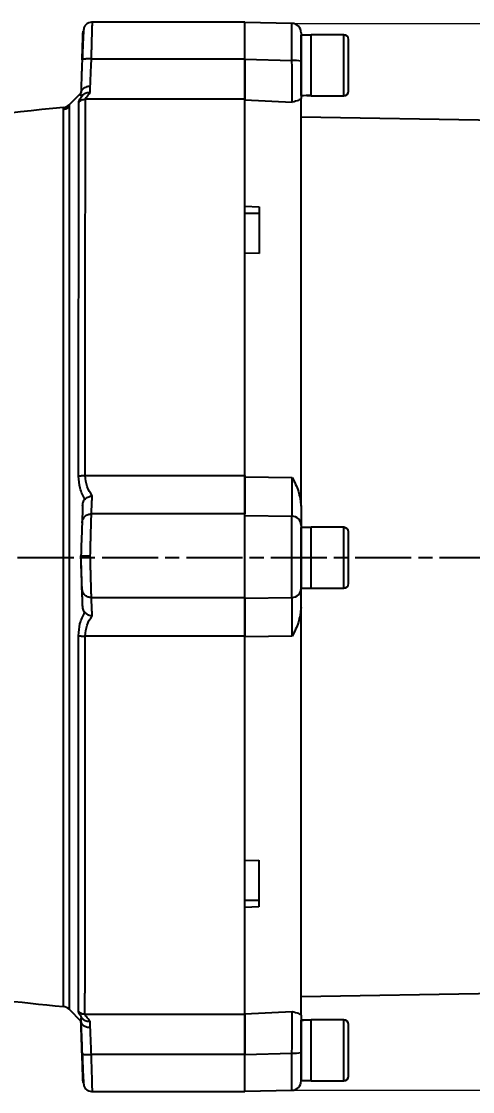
# Model space of a CAD drawing. Header units: millimetres. Extents: x 2160 to 4596, y 811 to 2534.
# Drawn here: x 3931 to 4027.3, y 2124.7 to 2352.9 of the extents above; entities that cross this region are included whole.
import ezdxf

# ---------------------------------------------------------------- set-up
doc = ezdxf.new("R2010")
doc.units = ezdxf.units.MM
doc.linetypes.add('AM_ISO08W050', pattern=[18, 12, -1.5, 3, -1.5])
doc.layers.add('AM_5', color=3, linetype='Continuous', lineweight=25)
doc.layers.add('AM_7', color=4, linetype='AM_ISO08W050', lineweight=25)
doc.styles.add('SLDTEXTSTYLE1', font='txt.shx', dxfattribs={"width": 0.7, "bigfont": 'gbcbig.shx'})
doc.dimstyles.new('SLDDIMSTYLE12$0', dxfattribs={"dimtxt": 12, "dimasz": 10, "dimexe": 0, "dimexo": 0.0625, "dimgap": 0.875, "dimtad": 1, "dimdec": 1, "dimlfac": 1.8, "dimrnd": 1e-09, "dimzin": 12, "dimdsep": 46, "dimtxsty": 'SLDTEXTSTYLE1', "dimcen": 0.09, "dimdle": 8.16, "dimclrd": 3, "dimclre": 3, "dimadec": 0, "dimazin": 3, "dimtfac": 1, "dimtdec": 1, "dimtofl": 0, "dimtmove": 0, "dimatfit": 3, "dimfxl": 0, "dimfrac": 2, "dimtolj": 1, "dimlwd": 5, "dimlwe": 5, "dimarcsym": 0})

# ---------------------------------------------------------------- blocks, each defined once
blk = doc.blocks.new('*D67')
at = {"layer": 'AM_5', "color": 3, "lineweight": 5, "transparency": 16777216}
blk.add_line((3988.79, 2352.44), (4176.35, 2352.44), dxfattribs=at)
at = {"layer": 'AM_5', "color": 3, "linetype": 'Continuous', "lineweight": 5, "transparency": 16777216}
for p, q in [((4176.35, 2342.44), (4176.35, 2135)), ((3988.79, 2125), (4176.35, 2125))]:
    blk.add_line(p, q, dxfattribs=at)
at = {"layer": 'AM_5', "color": 3, "transparency": 16777216}
for points in [[(4174.69, 2342.44), (4178.02, 2342.44), (4176.35, 2352.44)], [(4174.69, 2135), (4178.02, 2135), (4176.35, 2125)]]:
    blk.add_solid(points, dxfattribs=at)
at = {"layer": 'Defpoints', "color": 0, "transparency": 16777216}
for p in [(3988.73, 2352.44), (3988.73, 2125), (4176.35, 2125)]:
    blk.add_point(p, dxfattribs=at)
at = {"layer": 'AM_5', "color": 0, "transparency": 16777216, "insert": (4169.48, 2238.72), "char_height": 12, "attachment_point": 5, "rotation": 90, "style": 'SLDTEXTSTYLE1'}
blk.add_mtext('\\A1;230', dxfattribs=at)

msp = doc.modelspace()

# ---------------------------------------------------------------- linework, layer by layer
at = {"color": 7, "linetype": 'Continuous', "lineweight": 25}
for p, q in [((3978.692, 2352.72), (3946.151, 2352.72)), ((3988.727, 2352.435), (3978.692, 2352.611)), ((3988.727, 2344.541), (3988.727, 2352.435)), ((3992.792, 2349.955), (3990.692, 2349.955)), ((3990.692, 2337.075), (3990.692, 2349.955)), ((3999.792, 2350.015), (3992.792, 2350.015)), ((3992.792, 2337.015), (3992.792, 2350.015)), ((3992.792, 2337.19), (3992.792, 2349.932)), ((3999.792, 2337.015), (3999.792, 2350.015)), ((3944.007, 2344.715), (3943.939, 2344.673)), ((3945.938, 2344.856), (3978.692, 2344.856)), ((3978.692, 2344.791), (3988.727, 2344.541)), ((3945.692, 2337.695), (3945.692, 2339.006)), ((3943.692, 2337.595), (3941.188, 2335.089)), ((3943.692, 2337.001), (3943.692, 2337.618)), ((3978.692, 2336.265), (3944.646, 2336.265)), ((3992.792, 2337.015), (3999.792, 2337.015)), ((3978.692, 2336.14), (3988.797, 2335.623)), ((4120.218, 2330.199), (3990.692, 2332.461)), ((3978.692, 2313.469), (3981.692, 2313.358)), ((3981.692, 2311.935), (3978.692, 2311.935)), ((3981.692, 2303.363), (3978.692, 2303.474)), ((3944.612, 2256.052), (3978.692, 2256.052)), ((3978.692, 2255.748), (3988.796, 2255.629)), ((3978.692, 2247.878), (3945.935, 2247.878)), ((3978.692, 2247.546), (3988.726, 2247.397)), ((3988.726, 2230.044), (3988.726, 2247.397)), ((3990.691, 2232.075), (3990.692, 2244.955)), ((3992.792, 2244.955), (3990.692, 2244.955)), ((3992.791, 2232.015), (3992.792, 2245.015)), ((3992.791, 2232.075), (3992.792, 2244.955)), ((3999.792, 2245.015), (3992.792, 2245.015)), ((3999.791, 2232.015), (3999.792, 2245.015)), ((3943.692, 2238.96), (3943.692, 2238.932)), ((3990.691, 2232.075), (3992.791, 2232.075)), ((3992.791, 2232.015), (3999.791, 2232.015)), ((3945.935, 2230.017), (3978.691, 2230.017)), ((3978.691, 2229.895), (3988.726, 2230.044)), ((3978.691, 2221.805), (3944.597, 2221.805)), ((3988.796, 2221.812), (3978.691, 2221.692)), ((3978.691, 2173.966), (3981.691, 2174.078)), ((3978.808, 2165.506), (3981.691, 2165.506)), ((3981.691, 2164.082), (3978.691, 2163.971)), ((3978.691, 2158.797), (3978.691, 2163.971)), ((3990.691, 2144.98), (4120.217, 2147.24)), ((3939.943, 2142.864), (3939.943, 2142.864)), ((3941.165, 2142.291), (3943.697, 2139.757)), ((3941.169, 2142.287), (3943.691, 2139.763)), ((3941.169, 2142.287), (3941.171, 2142.286)), ((3943.691, 2140.391), (3943.691, 2139.788)), ((3944.563, 2141.249), (3978.691, 2141.249)), ((3978.691, 2141.301), (3988.796, 2141.817)), ((3999.791, 2140.015), (3992.791, 2140.015)), ((3992.791, 2133.515), (3992.791, 2140.015)), ((3999.791, 2133.515), (3999.791, 2140.015)), ((3943.691, 2139.767), (3943.691, 2139.788)), ((3943.691, 2139.744), (3943.691, 2139.764)), ((3943.691, 2139.763), (3943.691, 2139.763)), ((3943.691, 2139.763), (3943.691, 2139.763)), ((3943.692, 2139.737), (3943.691, 2139.744)), ((3990.691, 2139.84), (3990.691, 2139.955)), ((3990.691, 2127.075), (3990.691, 2139.84)), ((3992.791, 2127.075), (3992.791, 2139.953)), ((3992.791, 2127.015), (3992.791, 2133.515)), ((3999.791, 2127.015), (3999.791, 2133.515)), ((3943.935, 2132.797), (3944.003, 2132.757)), ((3978.691, 2132.623), (3945.934, 2132.623)), ((3978.691, 2132.65), (3988.726, 2132.9)), ((3988.726, 2125.005), (3988.726, 2132.9)), ((3990.691, 2127.075), (3992.791, 2127.075)), ((3992.791, 2127.015), (3999.791, 2127.015)), ((3946.148, 2124.721), (3978.691, 2124.721)), ((3978.691, 2124.83), (3988.726, 2125.005))]:
    msp.add_line(p, q, dxfattribs=at)
at = {"color": 7, "linetype": 'Continuous', "lineweight": 25, "flags": 128}
msp.add_lwpolyline([(3945.691, 2138.419), (3945.691, 2138.599), (3945.691, 2138.773), (3945.691, 2138.943), (3945.691, 2139.108), (3945.691, 2139.268), (3945.691, 2139.422), (3945.691, 2139.572), (3945.691, 2139.716)], dxfattribs=at)
at = {"color": 7, "linetype": 'Continuous', "lineweight": 25}
for centre, radius, start, end in [((3988.692, 2350.436), 2, 359.99969, 88.99969), ((3999.792, 2349.015), 1, 359.99969, 89.99969), ((3989.208, 2339.212), 5.35, 73.89589, 95.15802), ((3999.792, 2338.015), 1, 269.99969, 359.99969), ((4002.802, 1680.626), 656.897, 95.489386, 101.924805), ((3939.772, 2336.501), 2, 275.4893, 315.06662), ((3988.696, 2245.402), 1.995, 0.12453, 89.12989), ((3999.792, 2244.015), 1, 359.99969, 89.99969), ((3988.696, 2232.039), 1.995, 270.86948, 359.87485), ((3999.791, 2233.015), 1, 269.99969, 359.99969), ((4001.514, 2796.869), 656.897, 259.692209, 264.621686), ((3939.756, 2140.873), 2, 45.01628, 84.62182), ((3939.756, 2140.872), 2, 44.96902, 84.62197), ((3999.791, 2139.015), 1, 359.99969, 89.99969), ((3989.207, 2138.228), 5.35, 264.84135, 286.10349), ((3988.691, 2127.005), 2, 270.99969, 359.99969), ((3999.791, 2128.015), 1, 269.99969, 359.99969)]:
    msp.add_arc(centre, radius, start, end, dxfattribs=at)
for centre, major_axis, ratio, start_param, end_param in [((3990.692, 2343.515), (11.154, 0), 0.5773503, 4.712389, 4.9017857), ((3992.792, 2343.515), (11.154, 0), 0.5773503, 4.6181163, 4.712389), ((3943.814, 2235.217), (-3.458, 99.039), 0.0000745, 4.6429335, 4.7499054), ((3940.354, 2235.339), (-3.337, 95.576), 0.0000745, 3.1448209, 3.1516235), ((3990.691, 2133.515), (11.154, 0), 0.5773503, 1.4765235, 1.5707963), ((3992.791, 2133.515), (11.154, 0), 0.5773503, 1.5707963, 1.760193)]:
    msp.add_ellipse(centre, major_axis=major_axis, ratio=ratio, start_param=start_param, end_param=end_param, dxfattribs=at)
for points, knots in [([(3946.23, 2352.719), (3946.042, 2352.711), (3945.652, 2352.694), (3945.095, 2352.451), (3944.609, 2352.056), (3944.412, 2351.691), (3944.314, 2351.509)], [0, 0, 0, 0, 0.2333499, 0.484891, 0.744508, 1, 1, 1, 1]), ([(3945.938, 2344.856), (3945.954, 2345.455), (3945.984, 2346.595), (3946.036, 2348.487), (3946.077, 2349.964), (3946.105, 2351.024), (3946.122, 2351.631), (3946.142, 2352.373), (3946.156, 2352.885), (3946.151, 2352.697), (3946.151, 2352.685)], [0, 0, 0, 0, 0.1406686, 0.2673929, 0.4783479, 0.5663563, 0.6529404, 0.7381007, 0.9838874, 1, 1, 1, 1]), ([(3978.692, 2344.856), (3978.692, 2345.918), (3978.692, 2348.044), (3978.692, 2350.613), (3978.692, 2352.381), (3978.692, 2352.605), (3978.692, 2352.717)], [0, 0, 0, 0, 0.25036608, 0.50073216, 0.75109823, 1, 1, 1, 1]), ([(3944.316, 2351.515), (3944.3, 2351.389), (3944.268, 2351.139), (3944.185, 2349.568), (3944.083, 2347.37), (3944.009, 2345.598), (3943.972, 2344.717)], [0, 0, 0, 0, 0.254696, 0.5062842, 0.7546307, 1, 1, 1, 1]), ([(3944.04, 2347.558), (3944.05, 2347.827), (3944.086, 2348.871), (3944.121, 2349.868), (3944.148, 2350.642), (3944.15, 2350.713), (3944.152, 2350.755)], [0, 0, 0, 0, 0.1366129, 0.5304212, 0.7239462, 1, 1, 1, 1]), ([(4000.792, 2343.515), (4000.792, 2344.207), (4000.792, 2345.271), (4000.792, 2346.552), (4000.792, 2347.433), (4000.792, 2348.143), (4000.792, 2348.828), (4000.792, 2348.941), (4000.792, 2349.015)], [0, 0, 0, 0, 0.2394568, 0.3683607, 0.5, 0.6316393, 0.7605432, 1, 1, 1, 1]), ([(3943.939, 2344.644), (3943.965, 2345.385), (3944.001, 2346.439), (3944.031, 2347.302), (3944.04, 2347.558)], [0, 0, 0, 0, 0.7030079, 1, 1, 1, 1]), ([(3943.939, 2344.673), (3943.921, 2344.152), (3943.885, 2343.136), (3943.835, 2341.714), (3943.767, 2339.767), (3943.724, 2338.522), (3943.693, 2337.636)], [0, 0, 0, 0, 0.1983107, 0.386023, 0.5632417, 1, 1, 1, 1]), ([(3945.938, 2344.856), (3945.687, 2344.861), (3945.301, 2344.869), (3944.837, 2344.854), (3944.516, 2344.833), (3944.261, 2344.801), (3944.058, 2344.763), (3944.023, 2344.731), (3944.007, 2344.715)], [0, 0, 0, 0, 0.2702959, 0.4157421, 0.5642569, 0.7127719, 0.8582187, 1, 1, 1, 1]), ([(3945.692, 2339.006), (3945.724, 2339.755), (3945.775, 2340.951), (3945.86, 2343.005), (3945.911, 2344.218), (3945.938, 2344.856)], [0, 0, 0, 0, 0.442556, 0.7070771, 1, 1, 1, 1]), ([(3978.692, 2336.14), (3978.692, 2336.421), (3978.692, 2336.983), (3978.692, 2339.001), (3978.692, 2341.65), (3978.692, 2343.743), (3978.692, 2344.791)], [0, 0, 0, 0, 0.2500466, 0.4994486, 0.7493959, 1, 1, 1, 1]), ([(3988.797, 2335.623), (3988.796, 2335.898), (3988.795, 2336.269), (3988.79, 2337.224), (3988.786, 2337.902), (3988.78, 2338.717), (3988.77, 2339.736), (3988.757, 2341.047), (3988.744, 2342.676), (3988.733, 2343.9), (3988.727, 2344.541)], [0, 0, 0, 0, 0.24428957, 0.32903605, 0.41448985, 0.50012501, 0.59799237, 0.71577027, 0.85107242, 1, 1, 1, 1]), ([(3990.692, 2344.352), (3990.692, 2343.593), (3990.692, 2342.078), (3990.692, 2339.949), (3990.692, 2337.992), (3990.692, 2336.928), (3990.692, 2336.394)], [0, 0, 0, 0, 0.2507669, 0.5000113, 0.749245, 1, 1, 1, 1]), ([(4000.792, 2338.015), (4000.792, 2338.088), (4000.792, 2338.201), (4000.792, 2338.887), (4000.792, 2339.597), (4000.792, 2340.478), (4000.792, 2341.759), (4000.792, 2342.823), (4000.792, 2343.515)], [0, 0, 0, 0, 0.2394568, 0.3683607, 0.5, 0.6316393, 0.7605432, 1, 1, 1, 1]), ([(3945.692, 2339.006), (3945.547, 2339.001), (3945.26, 2338.991), (3944.833, 2338.889), (3944.448, 2338.725), (3944.134, 2338.506), (3943.901, 2338.254), (3943.736, 2337.963), (3943.707, 2337.748), (3943.693, 2337.636)], [0, 0, 0, 0, 0.14037969, 0.27934696, 0.43421745, 0.57550646, 0.70514845, 0.84665009, 1, 1, 1, 1]), ([(3943.231, 2335.687), (3943.272, 2335.85), (3943.357, 2336.19), (3943.879, 2336.89), (3944.153, 2337.255)], [0, 0, 0, 0, 0.4772622, 1, 1, 1, 1]), ([(3943.231, 2335.687), (3943.329, 2335.773), (3943.525, 2335.946), (3943.878, 2336.126), (3944.256, 2336.244), (3944.517, 2336.258), (3944.646, 2336.265)], [0, 0, 0, 0, 0.24911197, 0.50206826, 0.75396005, 1, 1, 1, 1]), ([(3944.153, 2337.255), (3944.097, 2337.207), (3943.965, 2337.092), (3943.8, 2336.979), (3943.706, 2336.95), (3943.696, 2336.986), (3943.692, 2337.001)], [0, 0, 0, 0, 0.1458908, 0.3468199, 0.7287309, 1, 1, 1, 1]), ([(3944.153, 2337.255), (3944.25, 2337.332), (3944.45, 2337.489), (3944.813, 2337.632), (3945.231, 2337.718), (3945.526, 2337.704), (3945.692, 2337.695)], [0, 0, 0, 0, 0.2395315, 0.4944886, 0.7142619, 1, 1, 1, 1]), ([(3944.612, 2256.052), (3944.613, 2259.009), (3944.615, 2264.857), (3944.619, 2273.282), (3944.622, 2281.262), (3944.626, 2289.541), (3944.629, 2297.904), (3944.633, 2306.077), (3944.636, 2313.242), (3944.638, 2319.402), (3944.641, 2324.575), (3944.642, 2328.805), (3944.644, 2332.123), (3944.645, 2334.656), (3944.646, 2335.736), (3944.646, 2336.265)], [0, 0, 0, 0, 0.0747451, 0.1478589, 0.2193413, 0.2891922, 0.3797685, 0.467446, 0.5522244, 0.6341035, 0.7130829, 0.7891626, 0.8623421, 0.9326213, 1, 1, 1, 1]), ([(3944.646, 2336.265), (3944.699, 2336.421), (3944.806, 2336.737), (3945.395, 2337.374), (3945.692, 2337.695)], [0, 0, 0, 0, 0.4963659, 1, 1, 1, 1]), ([(3990.692, 2336.394), (3990.546, 2336.274), (3990.254, 2336.033), (3989.284, 2335.76), (3988.797, 2335.623)], [0, 0, 0, 0, 0.4975573, 1, 1, 1, 1]), ([(3939.943, 2142.864), (3939.943, 2142.954), (3939.943, 2143.134), (3939.943, 2144.48), (3939.943, 2146.646), (3939.944, 2149.727), (3939.944, 2153.711), (3939.945, 2157.419), (3939.945, 2160.263), (3939.945, 2161.895), (3939.945, 2163.598), (3939.945, 2165.372), (3939.946, 2167.217), (3939.946, 2169.131), (3939.946, 2172.017), (3939.947, 2176.191), (3939.947, 2182.056), (3939.948, 2188.92), (3939.949, 2195.866), (3939.95, 2202.638), (3939.95, 2209.008), (3939.951, 2215.858), (3939.952, 2223.17), (3939.952, 2230.916), (3939.953, 2238.931), (3939.954, 2246.936), (3939.955, 2254.651), (3939.955, 2261.936), (3939.956, 2268.762), (3939.957, 2275.114), (3939.957, 2281.199), (3939.958, 2286.97), (3939.959, 2292.383), (3939.959, 2296.243), (3939.959, 2298.797), (3939.96, 2300.243), (3939.96, 2301.629), (3939.96, 2302.957), (3939.96, 2304.228), (3939.96, 2305.444), (3939.961, 2308.561), (3939.961, 2313.285), (3939.962, 2319.01), (3939.962, 2323.854), (3939.963, 2327.799), (3939.963, 2330.845), (3939.963, 2332.976), (3939.963, 2334.286), (3939.963, 2334.436), (3939.963, 2334.51)], [0, 0, 0, 0, 0.0296529, 0.0597596, 0.0903203, 0.121335, 0.1528036, 0.1847262, 0.1939339, 0.2031788, 0.2124607, 0.2217798, 0.231136, 0.2405293, 0.2499597, 0.2723294, 0.297237, 0.3246821, 0.3546643, 0.3760668, 0.3985975, 0.4222564, 0.4470433, 0.4729582, 0.5000012, 0.5269362, 0.5527631, 0.5774817, 0.6010919, 0.6235936, 0.6449867, 0.6676297, 0.6888821, 0.7087436, 0.7151195, 0.7213375, 0.7273978, 0.7333003, 0.739045, 0.7446319, 0.750061, 0.7827354, 0.8150007, 0.8468569, 0.878304, 0.9093419, 0.9399706, 0.97019, 1, 1, 1, 1]), ([(3941.194, 2334.644), (3941.015, 2334.493), (3940.656, 2334.192), (3940.194, 2334.105), (3939.963, 2334.062)], [0, 0, 0, 0, 0.4999289, 1, 1, 1, 1]), ([(3941.188, 2334.634), (3941.188, 2334.245), (3941.188, 2333.466), (3941.188, 2331.137), (3941.187, 2327.981), (3941.187, 2323.946), (3941.186, 2319.097), (3941.186, 2313.471), (3941.185, 2307.127), (3941.185, 2300.124), (3941.184, 2292.529), (3941.183, 2284.417), (3941.182, 2275.864), (3941.181, 2266.954), (3941.18, 2257.771), (3941.18, 2248.405), (3941.179, 2238.945), (3941.178, 2229.483), (3941.177, 2220.11), (3941.176, 2210.915), (3941.175, 2201.987), (3941.174, 2193.413), (3941.173, 2185.274), (3941.173, 2177.65), (3941.172, 2170.613), (3941.171, 2164.231), (3941.171, 2158.566), (3941.17, 2153.671), (3941.17, 2149.596), (3941.17, 2146.374), (3941.169, 2144.058), (3941.169, 2142.586), (3941.169, 2142.387), (3941.169, 2142.287)], [0, 0, 0, 0, 0.0319997, 0.0642664, 0.0965331, 0.1287997, 0.1610664, 0.1933331, 0.2255998, 0.2578664, 0.2901331, 0.3223998, 0.3546665, 0.3869332, 0.4191998, 0.4514665, 0.4837332, 0.5159999, 0.5482665, 0.5805332, 0.6127999, 0.6450666, 0.6773332, 0.7095999, 0.7418666, 0.7741333, 0.8063999, 0.8386666, 0.8709333, 0.9032, 0.9354666, 0.9677333, 1, 1, 1, 1]), ([(3941.188, 2335.079), (3941.188, 2335.084), (3941.188, 2335.088), (3941.188, 2334.638), (3941.188, 2334.634)], [0, 0, 0, 0, 0.9916131, 1, 1, 1, 1]), ([(3943.197, 2255.95), (3943.198, 2258.686), (3943.2, 2264.062), (3943.203, 2271.775), (3943.207, 2279.007), (3943.209, 2285.728), (3943.212, 2291.93), (3943.215, 2298.488), (3943.218, 2305.147), (3943.221, 2311.616), (3943.224, 2317.055), (3943.226, 2321.554), (3943.228, 2325.214), (3943.23, 2328.138), (3943.231, 2330.431), (3943.232, 2332.349), (3943.232, 2333.851), (3943.232, 2334.963), (3943.231, 2335.469), (3943.231, 2335.687)], [0, 0, 0, 0, 0.069544, 0.1366662, 0.2013664, 0.2636441, 0.3234991, 0.380931, 0.462516, 0.5386511, 0.6093347, 0.6745656, 0.7343428, 0.7886652, 0.8375319, 0.880942, 0.9303299, 0.9700165, 1, 1, 1, 1]), ([(3978.692, 2323.608), (3978.692, 2323.695), (3978.692, 2325.412), (3978.692, 2328.127), (3978.692, 2331.637), (3978.692, 2334.373), (3978.692, 2335.551), (3978.692, 2336.14)], [0, 0, 0, 0, 0.0131855, 0.2598891, 0.5065928, 0.7532964, 1, 1, 1, 1]), ([(3978.692, 2313.469), (3978.692, 2315.415), (3978.692, 2317.457), (3978.692, 2319.158), (3978.692, 2319.239)], [0, 0, 0, 0, 0.9523312, 1, 1, 1, 1]), ([(3978.692, 2303.387), (3978.692, 2304.65), (3978.692, 2307.665), (3978.692, 2310.365), (3978.692, 2311.935)], [0, 0, 0, 0, 0.41880945, 1, 1, 1, 1]), ([(3943.197, 2255.95), (3943.294, 2255.965), (3943.489, 2255.996), (3943.841, 2256.028), (3944.22, 2256.049), (3944.482, 2256.051), (3944.612, 2256.052)], [0, 0, 0, 0, 0.2475722, 0.5, 0.7524278, 1, 1, 1, 1]), ([(3944.502, 2250.989), (3944.123, 2251.748), (3943.387, 2253.223), (3943.259, 2255.059), (3943.197, 2255.95)], [0, 0, 0, 0, 0.5146876, 1, 1, 1, 1]), ([(3946.098, 2251.733), (3945.68, 2252.355), (3944.855, 2253.587), (3944.692, 2255.236), (3944.612, 2256.052)], [0, 0, 0, 0, 0.5050283, 1, 1, 1, 1]), ([(3978.692, 2247.546), (3978.692, 2247.772), (3978.692, 2248.225), (3978.692, 2250.103), (3978.692, 2252.648), (3978.692, 2254.714), (3978.692, 2255.748)], [0, 0, 0, 0, 0.25006523, 0.49944561, 0.74938637, 1, 1, 1, 1]), ([(3988.726, 2247.397), (3988.732, 2247.493), (3988.743, 2247.678), (3988.756, 2248.28), (3988.766, 2248.895), (3988.774, 2249.437), (3988.785, 2250.532), (3988.794, 2252.491), (3988.795, 2254.598), (3988.796, 2255.629)], [0, 0, 0, 0, 0.1490589, 0.284486, 0.365253, 0.4374072, 0.5004523, 0.7554674, 1, 1, 1, 1]), ([(3988.796, 2255.629), (3989.284, 2254.658), (3990.253, 2252.724), (3990.546, 2250.578), (3990.692, 2249.51)], [0, 0, 0, 0, 0.5024427, 1, 1, 1, 1]), ([(3944.062, 2249.529), (3944.046, 2249.077), (3944.014, 2248.171), (3943.977, 2247.125), (3943.949, 2246.32), (3943.941, 2246.081), (3943.937, 2245.962)], [0, 0, 0, 0, 0.2423696, 0.4853152, 0.7431963, 1, 1, 1, 1]), ([(3944.062, 2249.529), (3944.082, 2249.799), (3944.114, 2250.203), (3944.277, 2250.68), (3944.408, 2250.894), (3944.487, 2250.974), (3944.502, 2250.989)], [0, 0, 0, 0, 0.5019977, 0.7519527, 0.9535485, 1, 1, 1, 1]), ([(3944.502, 2250.989), (3944.6, 2251.072), (3944.802, 2251.245), (3945.194, 2251.459), (3945.633, 2251.633), (3945.942, 2251.7), (3946.098, 2251.733)], [0, 0, 0, 0, 0.2386671, 0.4926942, 0.7442037, 1, 1, 1, 1]), ([(3945.935, 2247.878), (3945.94, 2247.988), (3945.95, 2248.212), (3945.984, 2249.014), (3946.032, 2250.156), (3946.075, 2251.201), (3946.098, 2251.733)], [0, 0, 0, 0, 0.2356127, 0.4808109, 0.7356041, 1, 1, 1, 1]), ([(3990.692, 2249.51), (3990.692, 2248.957), (3990.692, 2247.855), (3990.692, 2246.636), (3990.692, 2245.749), (3990.692, 2245.521), (3990.692, 2245.406)], [0, 0, 0, 0, 0.250755, 0.4999887, 0.7492331, 1, 1, 1, 1]), ([(3943.937, 2245.962), (3943.972, 2246.206), (3944.045, 2246.713), (3944.513, 2247.357), (3945.178, 2247.797), (3945.689, 2247.852), (3945.935, 2247.878)], [0, 0, 0, 0, 0.2409388, 0.5005407, 0.7598409, 1, 1, 1, 1]), ([(3945.693, 2238.964), (3945.713, 2239.71), (3945.747, 2240.965), (3945.803, 2243.017), (3945.861, 2245.167), (3945.915, 2247.158), (3945.929, 2247.643), (3945.935, 2247.878)], [0, 0, 0, 0, 0.17216565, 0.28957594, 0.50053694, 0.75812355, 1, 1, 1, 1]), ([(3978.691, 2234.515), (3978.691, 2234.926), (3978.691, 2236.24), (3978.691, 2238.984), (3978.692, 2242.215), (3978.692, 2245.034), (3978.692, 2247.14), (3978.692, 2247.632), (3978.692, 2247.878)], [0, 0, 0, 0, 0.0834594, 0.2667675, 0.4500756, 0.6333838, 0.8166919, 1, 1, 1, 1]), ([(3943.937, 2245.962), (3943.93, 2245.769), (3943.916, 2245.383), (3943.858, 2243.723), (3943.781, 2241.512), (3943.721, 2239.811), (3943.692, 2238.96)], [0, 0, 0, 0, 0.2501088, 0.5000493, 0.7500207, 1, 1, 1, 1]), ([(4000.791, 2233.015), (4000.791, 2233.088), (4000.791, 2233.201), (4000.791, 2233.887), (4000.791, 2234.597), (4000.791, 2235.478), (4000.791, 2236.759), (4000.791, 2238.515), (4000.791, 2240.271), (4000.791, 2241.552), (4000.792, 2242.433), (4000.792, 2243.143), (4000.792, 2243.828), (4000.792, 2243.941), (4000.792, 2244.015)], [0, 0, 0, 0, 0.1197284, 0.1841803, 0.25, 0.3158197, 0.3802716, 0.5, 0.6197284, 0.6841803, 0.75, 0.8158197, 0.8802716, 1, 1, 1, 1]), ([(3943.692, 2238.96), (3943.711, 2238.961), (3943.744, 2238.962), (3943.962, 2238.963), (3944.23, 2238.963), (3944.576, 2238.963), (3945.056, 2238.963), (3945.443, 2238.964), (3945.693, 2238.964)], [0, 0, 0, 0, 0.2060336, 0.3367467, 0.4847907, 0.6326865, 0.7619928, 1, 1, 1, 1]), ([(3943.936, 2231.931), (3943.93, 2232.13), (3943.916, 2232.527), (3943.858, 2234.2), (3943.78, 2236.415), (3943.721, 2238.112), (3943.692, 2238.96)], [0, 0, 0, 0, 0.2517027, 0.5016332, 0.7507978, 1, 1, 1, 1]), ([(3945.935, 2230.017), (3945.929, 2230.257), (3945.915, 2230.754), (3945.861, 2232.764), (3945.803, 2234.922), (3945.747, 2236.97), (3945.713, 2238.221), (3945.693, 2238.964)], [0, 0, 0, 0, 0.2427621, 0.5013465, 0.7114494, 0.8284362, 1, 1, 1, 1]), ([(3944.061, 2228.344), (3944.045, 2228.806), (3944.013, 2229.731), (3943.976, 2230.78), (3943.949, 2231.573), (3943.941, 2231.812), (3943.936, 2231.931)], [0, 0, 0, 0, 0.2474466, 0.4951672, 0.7474842, 1, 1, 1, 1]), ([(3945.935, 2230.017), (3945.689, 2230.043), (3945.178, 2230.097), (3944.513, 2230.537), (3944.045, 2231.181), (3943.972, 2231.687), (3943.937, 2231.931)], [0, 0, 0, 0, 0.2401596, 0.4994595, 0.7590609, 1, 1, 1, 1]), ([(3990.691, 2227.931), (3990.691, 2228.483), (3990.691, 2229.585), (3990.691, 2230.804), (3990.691, 2231.691), (3990.691, 2231.92), (3990.691, 2232.034)], [0, 0, 0, 0, 0.250755, 0.4999887, 0.7492331, 1, 1, 1, 1]), ([(3946.097, 2226.145), (3946.075, 2226.677), (3946.031, 2227.723), (3945.984, 2228.868), (3945.95, 2229.676), (3945.94, 2229.905), (3945.935, 2230.017)], [0, 0, 0, 0, 0.26432, 0.5190878, 0.7643113, 1, 1, 1, 1]), ([(3978.691, 2221.692), (3978.691, 2222.724), (3978.691, 2224.786), (3978.691, 2227.33), (3978.691, 2229.212), (3978.691, 2229.667), (3978.691, 2229.895)], [0, 0, 0, 0, 0.2500466, 0.4994486, 0.7493959, 1, 1, 1, 1]), ([(3988.796, 2221.812), (3988.795, 2222.846), (3988.795, 2224.238), (3988.789, 2225.773), (3988.785, 2226.653), (3988.779, 2227.492), (3988.77, 2228.318), (3988.757, 2229.1), (3988.743, 2229.762), (3988.732, 2229.947), (3988.726, 2230.044)], [0, 0, 0, 0, 0.2442896, 0.329036, 0.4144898, 0.500125, 0.5979924, 0.7157703, 0.8510724, 1, 1, 1, 1]), ([(3943.182, 2221.906), (3943.242, 2222.775), (3943.368, 2224.62), (3944.108, 2226.105), (3944.5, 2226.891)], [0, 0, 0, 0, 0.4710631, 1, 1, 1, 1]), ([(3944.5, 2226.891), (3944.437, 2226.967), (3944.289, 2227.147), (3944.117, 2227.656), (3944.083, 2228.076), (3944.061, 2228.344)], [0, 0, 0, 0, 0.2096697, 0.4969081, 1, 1, 1, 1]), ([(3944.5, 2226.891), (3944.589, 2226.814), (3944.773, 2226.656), (3945.111, 2226.463), (3945.551, 2226.268), (3945.886, 2226.193), (3946.097, 2226.145)], [0, 0, 0, 0, 0.2180112, 0.4512605, 0.6551007, 1, 1, 1, 1]), ([(3990.691, 2227.931), (3990.546, 2226.863), (3990.253, 2224.716), (3989.283, 2222.783), (3988.796, 2221.812)], [0, 0, 0, 0, 0.49755733, 1, 1, 1, 1]), ([(3944.597, 2221.805), (3944.679, 2222.625), (3944.844, 2224.282), (3945.677, 2225.52), (3946.097, 2226.145)], [0, 0, 0, 0, 0.4949431, 1, 1, 1, 1]), ([(3943.148, 2141.827), (3943.148, 2142.368), (3943.148, 2143.473), (3943.149, 2146.046), (3943.151, 2149.404), (3943.153, 2153.668), (3943.155, 2158.867), (3943.158, 2165.041), (3943.161, 2172.205), (3943.164, 2180.358), (3943.168, 2188.684), (3943.171, 2196.913), (3943.175, 2204.834), (3943.178, 2213.187), (3943.181, 2218.979), (3943.182, 2221.906)], [0, 0, 0, 0, 0.0678553, 0.1385233, 0.2120041, 0.2882979, 0.3674046, 0.4493245, 0.5340576, 0.6216041, 0.7119641, 0.781597, 0.8528139, 0.9256148, 1, 1, 1, 1]), ([(3943.182, 2221.906), (3943.28, 2221.891), (3943.477, 2221.861), (3943.83, 2221.83), (3944.208, 2221.809), (3944.468, 2221.807), (3944.597, 2221.805)], [0, 0, 0, 0, 0.2497399, 0.5029105, 0.7545831, 1, 1, 1, 1]), ([(3944.563, 2141.249), (3944.563, 2141.789), (3944.563, 2142.892), (3944.564, 2145.459), (3944.566, 2148.811), (3944.568, 2153.074), (3944.57, 2158.28), (3944.573, 2164.472), (3944.576, 2171.668), (3944.579, 2179.87), (3944.583, 2188.258), (3944.586, 2196.556), (3944.59, 2204.552), (3944.593, 2212.991), (3944.596, 2218.846), (3944.597, 2221.805)], [0, 0, 0, 0, 0.067352, 0.1376094, 0.210772, 0.2868395, 0.3658117, 0.4476884, 0.5324692, 0.620154, 0.7107424, 0.7806056, 0.8521029, 0.9252344, 1, 1, 1, 1]), ([(3978.691, 2165.506), (3978.691, 2167.075), (3978.691, 2169.776), (3978.691, 2172.791), (3978.691, 2174.054)], [0, 0, 0, 0, 0.5811906, 1, 1, 1, 1]), ([(3978.691, 2141.301), (3978.691, 2141.888), (3978.691, 2143.062), (3978.691, 2145.826), (3978.691, 2149.157), (3978.691, 2151.953), (3978.691, 2153.304)], [0, 0, 0, 0, 0.2540651, 0.5081301, 0.7621952, 1, 1, 1, 1]), ([(3944.143, 2140.145), (3943.848, 2140.537), (3943.284, 2141.288), (3943.192, 2141.653), (3943.148, 2141.827)], [0, 0, 0, 0, 0.5227417, 1, 1, 1, 1]), ([(3943.148, 2141.827), (3943.244, 2141.742), (3943.44, 2141.569), (3943.792, 2141.389), (3944.171, 2141.271), (3944.433, 2141.257), (3944.563, 2141.249)], [0, 0, 0, 0, 0.2475715, 0.5, 0.7524285, 1, 1, 1, 1]), ([(3943.691, 2140.391), (3943.705, 2140.416), (3943.723, 2140.452), (3943.886, 2140.355), (3944.013, 2140.259), (3944.11, 2140.174), (3944.143, 2140.145)], [0, 0, 0, 0, 0.5401867, 0.7445987, 0.9130344, 1, 1, 1, 1]), ([(3944.143, 2140.145), (3944.24, 2140.069), (3944.44, 2139.913), (3944.803, 2139.774), (3945.224, 2139.689), (3945.521, 2139.706), (3945.691, 2139.716)], [0, 0, 0, 0, 0.24041229, 0.49413595, 0.70975194, 1, 1, 1, 1]), ([(3945.691, 2139.716), (3945.372, 2140.06), (3944.738, 2140.741), (3944.621, 2141.081), (3944.563, 2141.249)], [0, 0, 0, 0, 0.5038209, 1, 1, 1, 1]), ([(3978.691, 2132.65), (3978.691, 2133.695), (3978.691, 2135.784), (3978.691, 2138.432), (3978.691, 2140.454), (3978.691, 2141.018), (3978.691, 2141.301)], [0, 0, 0, 0, 0.2500652, 0.4994456, 0.7493864, 1, 1, 1, 1]), ([(3988.726, 2132.9), (3988.732, 2133.541), (3988.743, 2134.764), (3988.755, 2136.243), (3988.765, 2137.332), (3988.773, 2138.098), (3988.785, 2139.386), (3988.793, 2140.966), (3988.795, 2141.537), (3988.796, 2141.817)], [0, 0, 0, 0, 0.1490589, 0.284486, 0.365253, 0.4374072, 0.5004523, 0.7554674, 1, 1, 1, 1]), ([(3988.796, 2141.817), (3989.283, 2141.68), (3990.253, 2141.408), (3990.545, 2141.167), (3990.691, 2141.047)], [0, 0, 0, 0, 0.5024427, 1, 1, 1, 1]), ([(3990.691, 2141.047), (3990.691, 2140.513), (3990.691, 2139.448), (3990.691, 2137.491), (3990.691, 2135.363), (3990.691, 2133.848), (3990.691, 2133.088)], [0, 0, 0, 0, 0.250755, 0.4999887, 0.7492331, 1, 1, 1, 1]), ([(3943.691, 2139.788), (3943.691, 2139.787), (3943.691, 2139.786), (3943.691, 2139.779), (3943.691, 2139.773), (3943.692, 2139.77)], [0, 0, 0, 0, 0.543353, 0.7777303, 1, 1, 1, 1]), ([(3943.935, 2132.768), (3943.917, 2133.286), (3943.881, 2134.294), (3943.832, 2135.706), (3943.765, 2137.628), (3943.722, 2138.861), (3943.691, 2139.737)], [0, 0, 0, 0, 0.1994959, 0.3879677, 0.5656023, 1, 1, 1, 1]), ([(3943.692, 2139.77), (3943.724, 2139.599), (3943.79, 2139.251), (3944.232, 2138.801), (3944.776, 2138.544), (3945.285, 2138.432), (3945.555, 2138.424), (3945.691, 2138.419)], [0, 0, 0, 0, 0.23797151, 0.48374175, 0.73730528, 0.86766451, 1, 1, 1, 1]), ([(3943.692, 2139.77), (3943.701, 2139.493), (3943.721, 2138.939), (3943.753, 2138.02), (3943.796, 2136.77), (3943.856, 2135.047), (3943.908, 2133.576), (3943.935, 2132.797)], [0, 0, 0, 0, 0.144554, 0.2884649, 0.4330404, 0.6996445, 1, 1, 1, 1]), ([(3945.934, 2132.623), (3945.907, 2133.253), (3945.857, 2134.45), (3945.773, 2136.481), (3945.723, 2137.673), (3945.691, 2138.419)], [0, 0, 0, 0, 0.2929993, 0.5575399, 1, 1, 1, 1]), ([(4000.791, 2133.515), (4000.791, 2134.207), (4000.791, 2135.271), (4000.791, 2136.552), (4000.791, 2137.433), (4000.791, 2138.143), (4000.791, 2138.828), (4000.791, 2138.941), (4000.791, 2139.015)], [0, 0, 0, 0, 0.2394568, 0.3683607, 0.5, 0.6316393, 0.7605432, 1, 1, 1, 1]), ([(4000.791, 2128.015), (4000.791, 2128.088), (4000.791, 2128.201), (4000.791, 2128.887), (4000.791, 2129.597), (4000.791, 2130.478), (4000.791, 2131.759), (4000.791, 2132.823), (4000.791, 2133.515)], [0, 0, 0, 0, 0.2394568, 0.3683607, 0.5, 0.6316393, 0.7605432, 1, 1, 1, 1]), ([(3943.935, 2132.797), (3943.961, 2132.056), (3943.997, 2131.002), (3944.028, 2130.139), (3944.036, 2129.883)], [0, 0, 0, 0, 0.7030079, 1, 1, 1, 1]), ([(3944.148, 2126.686), (3944.148, 2126.674), (3944.153, 2126.539), (3944.133, 2127.1), (3944.086, 2128.453), (3944.015, 2130.463), (3943.963, 2131.954), (3943.935, 2132.768)], [0, 0, 0, 0, 0.0250103, 0.2767599, 0.5516114, 0.7552959, 1, 1, 1, 1]), ([(3943.968, 2132.755), (3944.006, 2131.84), (3944.049, 2130.774), (3944.087, 2129.951), (3944.092, 2129.835)], [0, 0, 0, 0, 0.8585954, 1, 1, 1, 1]), ([(3944.003, 2132.757), (3944.02, 2132.742), (3944.054, 2132.711), (3944.257, 2132.674), (3944.512, 2132.644), (3944.833, 2132.624), (3945.297, 2132.61), (3945.683, 2132.618), (3945.934, 2132.623)], [0, 0, 0, 0, 0.14182274, 0.28726286, 0.43577111, 0.58427906, 0.72971833, 1, 1, 1, 1]), ([(3946.148, 2124.721), (3946.145, 2124.831), (3946.138, 2125.057), (3946.093, 2126.749), (3946.036, 2128.807), (3945.983, 2130.793), (3945.951, 2131.992), (3945.934, 2132.623)], [0, 0, 0, 0, 0.24257233, 0.49659086, 0.71867262, 0.85202696, 1, 1, 1, 1]), ([(3944.036, 2129.883), (3944.046, 2129.614), (3944.082, 2128.57), (3944.117, 2127.573), (3944.144, 2126.799), (3944.146, 2126.728), (3944.148, 2126.686)], [0, 0, 0, 0, 0.1366127, 0.5304205, 0.7239453, 1, 1, 1, 1]), ([(3944.092, 2129.835), (3944.121, 2129.195), (3944.184, 2127.782), (3944.261, 2126.33), (3944.292, 2126.069), (3944.308, 2125.937)], [0, 0, 0, 0, 0.291344, 0.6435661, 1, 1, 1, 1]), ([(3944.31, 2125.932), (3944.408, 2125.75), (3944.605, 2125.384), (3945.091, 2124.989), (3945.648, 2124.747), (3946.038, 2124.73), (3946.226, 2124.722)], [0, 0, 0, 0, 0.255492, 0.515109, 0.7666501, 1, 1, 1, 1])]:
    msp.add_open_spline(points, degree=3, knots=knots, dxfattribs=at)
for points in [[(3978.692, 2344.791), (3978.692, 2345.845), (3978.692, 2347.953), (3978.692, 2350.506), (3978.692, 2352.27), (3978.692, 2352.497), (3978.692, 2352.611)], [(3990.692, 2350.436), (3990.692, 2350.347), (3990.692, 2350.169), (3990.692, 2348.789), (3990.692, 2346.798), (3990.692, 2345.168), (3990.692, 2344.352)], [(3978.692, 2344.856), (3978.692, 2343.815), (3978.692, 2341.734), (3978.692, 2339.104), (3978.692, 2337.098), (3978.692, 2336.542), (3978.692, 2336.265)], [(3978.692, 2256.052), (3978.692, 2259.347), (3978.692, 2265.935), (3978.692, 2275.487), (3978.692, 2284.671), (3978.692, 2293.374), (3978.692, 2301.51), (3978.692, 2308.995), (3978.692, 2315.75), (3978.692, 2321.705), (3978.692, 2326.803), (3978.692, 2330.968), (3978.692, 2334.248), (3978.692, 2335.592), (3978.692, 2336.265)], [(3990.692, 2249.51), (3990.692, 2253.161), (3990.692, 2260.465), (3990.692, 2271.108), (3990.692, 2281.351), (3990.692, 2291.052), (3990.692, 2300.091), (3990.692, 2308.353), (3990.692, 2315.734), (3990.692, 2322.139), (3990.692, 2327.494), (3990.692, 2331.702), (3990.692, 2334.822), (3990.692, 2335.87), (3990.692, 2336.394)], [(3981.692, 2313.358), (3981.692, 2311.782), (3981.692, 2308.629), (3981.692, 2305.118), (3981.692, 2303.363)], [(3978.692, 2255.748), (3978.692, 2258.662), (3978.692, 2264.49), (3978.692, 2272.984), (3978.692, 2281.213), (3978.692, 2289.084), (3978.692, 2296.585), (3978.692, 2301.178), (3978.692, 2303.474)], [(3978.692, 2256.052), (3978.692, 2255.024), (3978.692, 2252.969), (3978.692, 2250.435), (3978.692, 2248.557), (3978.692, 2248.104), (3978.692, 2247.878)], [(3978.691, 2238.72), (3978.691, 2239.791), (3978.692, 2241.931), (3978.692, 2244.793), (3978.692, 2245.993), (3978.692, 2246.593)], [(3990.692, 2245.406), (3990.692, 2245.239), (3990.692, 2244.907), (3990.692, 2243.333), (3990.692, 2241.202), (3990.692, 2238.72), (3990.692, 2236.239), (3990.691, 2234.108), (3990.691, 2232.534), (3990.691, 2232.201), (3990.691, 2232.034)], [(3978.691, 2229.895), (3978.691, 2230.137), (3978.691, 2230.621), (3978.691, 2232.708), (3978.691, 2235.494), (3978.691, 2237.645), (3978.691, 2238.72)], [(3978.691, 2230.017), (3978.691, 2229.786), (3978.691, 2229.323), (3978.691, 2227.434), (3978.691, 2224.892), (3978.691, 2222.834), (3978.691, 2221.805)], [(3990.691, 2141.047), (3990.691, 2141.571), (3990.691, 2142.619), (3990.691, 2145.738), (3990.691, 2149.946), (3990.691, 2155.302), (3990.691, 2161.706), (3990.691, 2169.088), (3990.691, 2177.35), (3990.691, 2186.389), (3990.691, 2196.09), (3990.691, 2206.333), (3990.691, 2216.976), (3990.691, 2224.279), (3990.691, 2227.931)], [(3978.691, 2141.249), (3978.691, 2141.936), (3978.691, 2143.308), (3978.691, 2146.629), (3978.691, 2150.833), (3978.691, 2155.969), (3978.691, 2161.958), (3978.691, 2168.746), (3978.691, 2176.259), (3978.691, 2184.421), (3978.691, 2193.146), (3978.691, 2202.347), (3978.691, 2211.914), (3978.691, 2218.508), (3978.691, 2221.805)], [(3978.691, 2173.966), (3978.691, 2176.263), (3978.691, 2180.856), (3978.691, 2188.356), (3978.691, 2196.228), (3978.691, 2204.456), (3978.691, 2212.951), (3978.691, 2218.778), (3978.691, 2221.692)], [(3981.691, 2174.078), (3981.691, 2172.322), (3981.691, 2168.811), (3981.691, 2165.659), (3981.691, 2164.082)], [(3978.691, 2141.249), (3978.691, 2140.967), (3978.691, 2140.403), (3978.691, 2138.386), (3978.691, 2135.748), (3978.691, 2133.665), (3978.691, 2132.623)], [(3978.691, 2124.83), (3978.691, 2124.943), (3978.691, 2125.17), (3978.691, 2126.934), (3978.691, 2129.488), (3978.691, 2131.596), (3978.691, 2132.65)], [(3978.691, 2124.721), (3978.691, 2124.837), (3978.691, 2125.071), (3978.691, 2126.854), (3978.691, 2129.432), (3978.691, 2131.559), (3978.691, 2132.623)], [(3990.691, 2133.088), (3990.691, 2132.273), (3990.691, 2130.643), (3990.691, 2128.651), (3990.691, 2127.272), (3990.691, 2127.094), (3990.691, 2127.005)]]:
    msp.add_open_spline(points, degree=3, dxfattribs=at)
at = {"layer": 'AM_7'}
msp.add_line((3516.192, 2238.613), (4154.408, 2238.613), dxfattribs=at)

# ---------------------------------------------------------------- dimensions: what is measured, and where the dimension line sits
at = {"layer": 'AM_5'}
dim = msp.add_linear_dim(base=(4176.353, 2125.005), p1=(3988.727, 2352.435), p2=(3988.726, 2125.005), angle=90, text='230', dimstyle='SLDDIMSTYLE12$0', override={"dimlfac": 1, "dimpost": ''}, dxfattribs=at)
dim.commit()
dim.dimension.update_dxf_attribs({"geometry": '*D67', "text_midpoint": (4169.478, 2238.72)})

doc.saveas('drawing.dxf')
